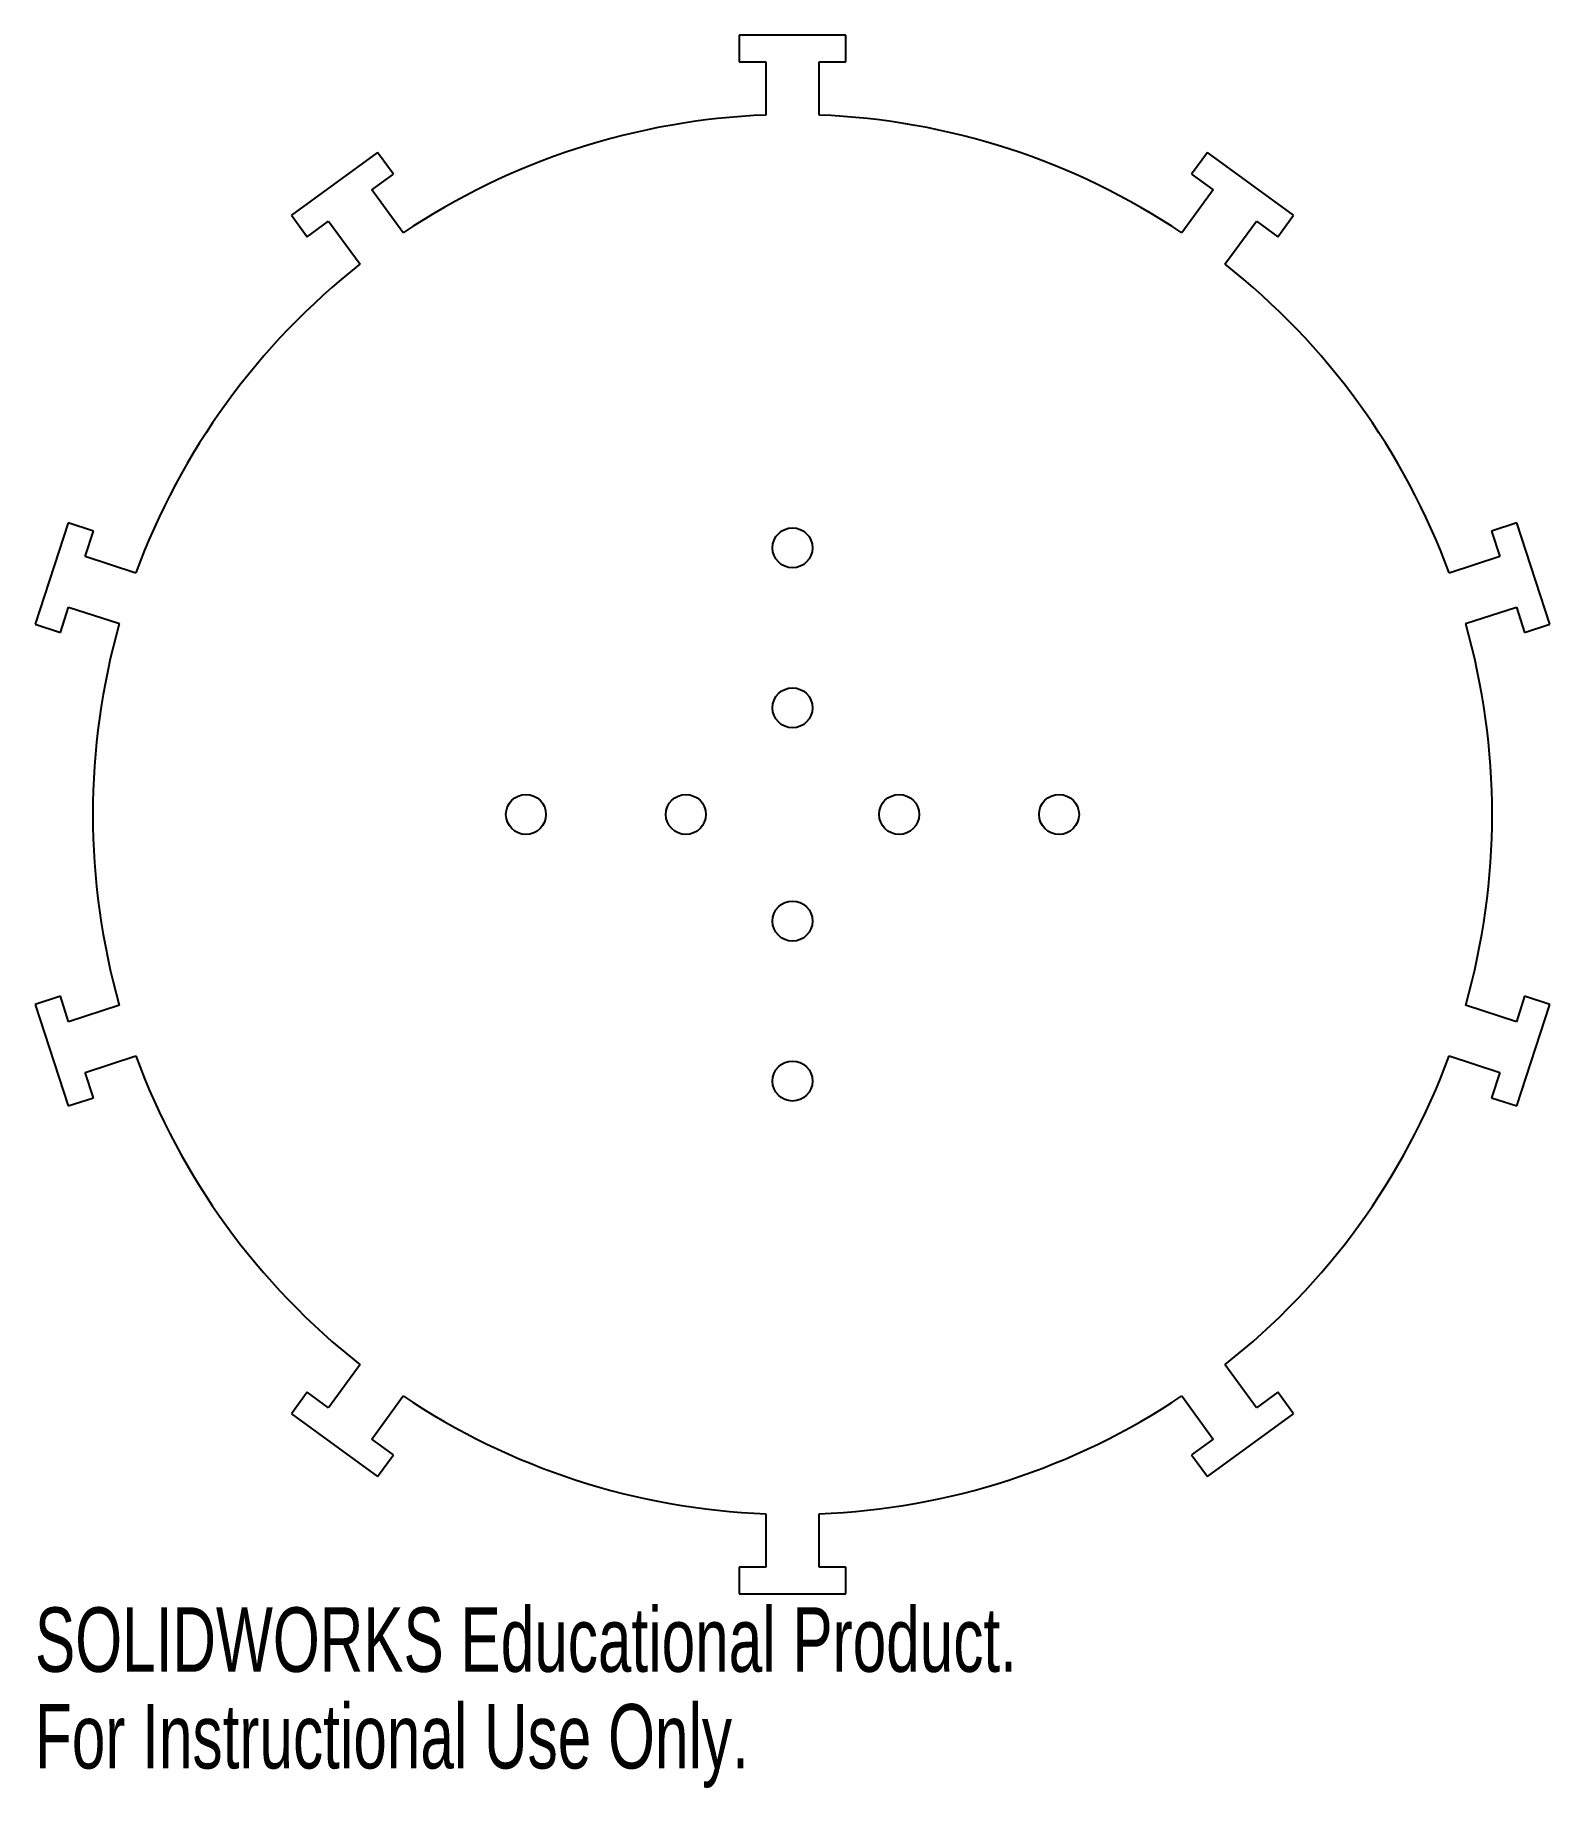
# Model space of a CAD drawing. Header units: millimetres. Extents: x -57 to 57, y -73 to 58.
import ezdxf

# ---------------------------------------------------------------- set-up
doc = ezdxf.new("R2010")
doc.units = ezdxf.units.MM
doc.styles.add('SLDTEXTSTYLE0', font='TXT', dxfattribs={"width": 0.7})

msp = doc.modelspace()

# ---------------------------------------------------------------- linework, layer by layer
at = {"color": 7, "linetype": 'Continuous', "lineweight": 25}
for p, q in [((-4, 58.46), (-4, 56.46)), ((4, 58.46), (-4, 58.46)), ((4, 56.46), (4, 58.46)), ((-4, 56.46), (-2, 56.46)), ((-2, 56.46), (-2, 52.46)), ((2, 56.46), (4, 56.46)), ((2, 52.46), (2, 56.46)), ((-31.13, 49.65), (-37.6, 44.95)), ((-29.95, 48.03), (-31.13, 49.65)), ((31.13, 49.65), (29.95, 48.03)), ((37.6, 44.95), (31.13, 49.65)), ((-31.57, 46.85), (-29.95, 48.03)), ((29.95, 48.03), (31.57, 46.85)), ((-29.22, 43.62), (-31.57, 46.85)), ((31.57, 46.85), (29.22, 43.62)), ((-37.6, 44.95), (-36.42, 43.33)), ((36.42, 43.33), (37.6, 44.95)), ((-36.42, 43.33), (-34.81, 44.5)), ((-34.81, 44.5), (-32.45, 41.27)), ((32.45, 41.27), (34.81, 44.5)), ((34.81, 44.5), (36.42, 43.33)), ((-54.36, 21.87), (-56.84, 14.26)), ((-52.46, 21.25), (-54.36, 21.87)), ((-53.08, 19.35), (-52.46, 21.25)), ((54.36, 21.87), (52.46, 21.25)), ((52.46, 21.25), (53.08, 19.35)), ((56.84, 14.26), (54.36, 21.87)), ((-49.28, 18.11), (-53.08, 19.35)), ((53.08, 19.35), (49.28, 18.11)), ((-54.93, 13.64), (-54.32, 15.55)), ((-54.32, 15.55), (-50.51, 14.31)), ((50.51, 14.31), (54.32, 15.55)), ((54.32, 15.55), (54.93, 13.64)), ((-56.84, 14.26), (-54.93, 13.64)), ((54.93, 13.64), (56.84, 14.26)), ((-54.93, -13.64), (-56.84, -14.26)), ((-56.84, -14.26), (-54.36, -21.87)), ((-54.32, -15.55), (-54.93, -13.64)), ((-50.51, -14.31), (-54.32, -15.55)), ((54.32, -15.55), (50.51, -14.31)), ((54.93, -13.64), (54.32, -15.55)), ((54.36, -21.87), (56.84, -14.26)), ((56.84, -14.26), (54.93, -13.64)), ((-53.08, -19.35), (-49.28, -18.11)), ((49.28, -18.11), (53.08, -19.35)), ((-52.46, -21.25), (-53.08, -19.35)), ((53.08, -19.35), (52.46, -21.25)), ((-54.36, -21.87), (-52.46, -21.25)), ((52.46, -21.25), (54.36, -21.87)), ((-32.45, -41.27), (-34.81, -44.5)), ((34.81, -44.5), (32.45, -41.27)), ((-36.42, -43.33), (-37.6, -44.95)), ((-34.81, -44.5), (-36.42, -43.33)), ((36.42, -43.33), (34.81, -44.5)), ((37.6, -44.95), (36.42, -43.33)), ((-31.57, -46.85), (-29.22, -43.62)), ((29.22, -43.62), (31.57, -46.85)), ((-37.6, -44.95), (-31.13, -49.65)), ((31.13, -49.65), (37.6, -44.95)), ((-29.95, -48.03), (-31.57, -46.85)), ((31.57, -46.85), (29.95, -48.03)), ((-31.13, -49.65), (-29.95, -48.03)), ((29.95, -48.03), (31.13, -49.65)), ((-2, -52.46), (-2, -56.46)), ((2, -56.46), (2, -52.46)), ((-4, -56.46), (-4, -58.46)), ((-2, -56.46), (-4, -56.46)), ((4, -56.46), (2, -56.46)), ((4, -58.46), (4, -56.46)), ((-4, -58.46), (4, -58.46))]:
    msp.add_line(p, q, dxfattribs=at)
for centre in [(0, 20), (0, 8), (-20, 0), (-8, 0), (8, 0), (20, 0), (0, -8), (0, -20)]:
    msp.add_circle(centre, 1.5, dxfattribs=at)
for start, end in [(92.1832, 123.8168), (56.1832, 87.8168), (128.1832, 159.8168), (20.1832, 51.8168), (164.1832, 195.8168), (344.1832, 15.8168), (200.1832, 231.8168), (308.1832, 339.8168), (236.1832, 267.8168), (272.1832, 303.8168)]:
    msp.add_arc((0, 0), 52.5, start, end, dxfattribs=at)

# ---------------------------------------------------------------- texts
at = {"color": 7, "linetype": 'Continuous', "char_height": 4.8336, "attachment_point": 1, "style": 'SLDTEXTSTYLE0'}
for s, insert in [('SOLIDWORKS Educational Product.', (-56.84, -59.48)), ('For Instructional Use Only.', (-56.84, -66.73))]:
    msp.add_mtext(s, dxfattribs=dict(at, insert=insert))

doc.saveas('drawing.dxf')
